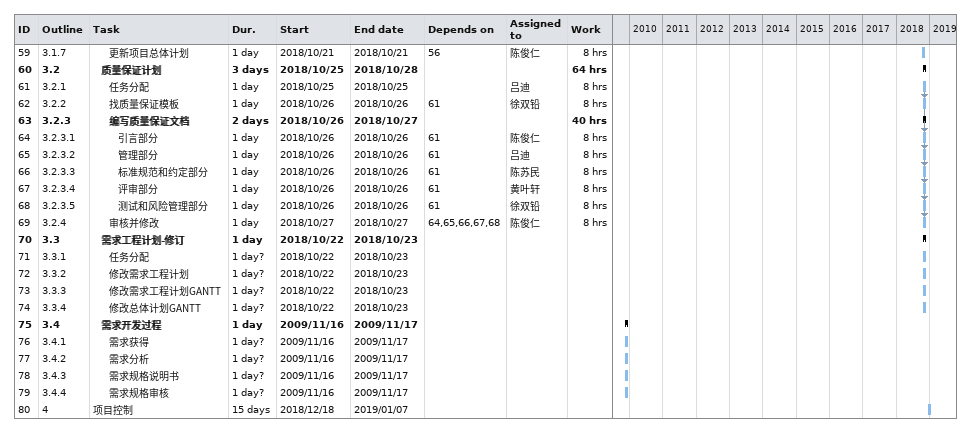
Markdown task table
| ID | WBS | Task | Duration | Start | Finish | Predecessors | Resources | Work (h) |
|---|---|---|---|---|---|---|---|---|
| 59 | 3.1.7 | 更新项目总体计划 | 1d | 2018-10-21 | 2018-10-21 | 56 | 陈俊仁 | 8 |
| 60 | 3.2 | **质量保证计划** | 3d | 2018-10-25 | 2018-10-28 |  |  | 64 |
| 61 | 3.2.1 | 任务分配 | 1d | 2018-10-25 | 2018-10-25 |  | 吕迪 | 8 |
| 62 | 3.2.2 | 找质量保证模板 | 1d | 2018-10-26 | 2018-10-26 | 61 | 徐双铅 | 8 |
| 63 | 3.2.3 | **编写质量保证文档** | 2d | 2018-10-26 | 2018-10-27 |  |  | 40 |
| 64 | 3.2.3.1 | 引言部分 | 1d | 2018-10-26 | 2018-10-26 | 61 | 陈俊仁 | 8 |
| 65 | 3.2.3.2 | 管理部分 | 1d | 2018-10-26 | 2018-10-26 | 61 | 吕迪 | 8 |
| 66 | 3.2.3.3 | 标准规范和约定部分 | 1d | 2018-10-26 | 2018-10-26 | 61 | 陈苏民 | 8 |
| 67 | 3.2.3.4 | 评审部分 | 1d | 2018-10-26 | 2018-10-26 | 61 | 黄叶轩 | 8 |
| 68 | 3.2.3.5 | 测试和风险管理部分 | 1d | 2018-10-26 | 2018-10-26 | 61 | 徐双铅 | 8 |
| 69 | 3.2.4 | 审核并修改 | 1d | 2018-10-27 | 2018-10-27 | 64, 65, 66, 67, 68 | 陈俊仁 | 8 |
| 70 | 3.3 | **需求工程计划-修订** | 1d | 2018-10-22 | 2018-10-23 |  |  |  |
| 71 | 3.3.1 | 任务分配 | 1d? | 2018-10-22 | 2018-10-23 |  |  |  |
| 72 | 3.3.2 | 修改需求工程计划 | 1d? | 2018-10-22 | 2018-10-23 |  |  |  |
| 73 | 3.3.3 | 修改需求工程计划GANTT | 1d? | 2018-10-22 | 2018-10-23 |  |  |  |
| 74 | 3.3.4 | 修改总体计划GANTT | 1d? | 2018-10-22 | 2018-10-23 |  |  |  |
| 75 | 3.4 | **需求开发过程** | 1d | 2009-11-16 | 2009-11-17 |  |  |  |
| 76 | 3.4.1 | 需求获得 | 1d? | 2009-11-16 | 2009-11-17 |  |  |  |
| 77 | 3.4.2 | 需求分析 | 1d? | 2009-11-16 | 2009-11-17 |  |  |  |
| 78 | 3.4.3 | 需求规格说明书 | 1d? | 2009-11-16 | 2009-11-17 |  |  |  |
| 79 | 3.4.4 | 需求规格审核 | 1d? | 2009-11-16 | 2009-11-17 |  |  |  |
| 80 | 4 | 项目控制 | 15d | 2018-12-18 | 2019-01-07 |  |  |  |
